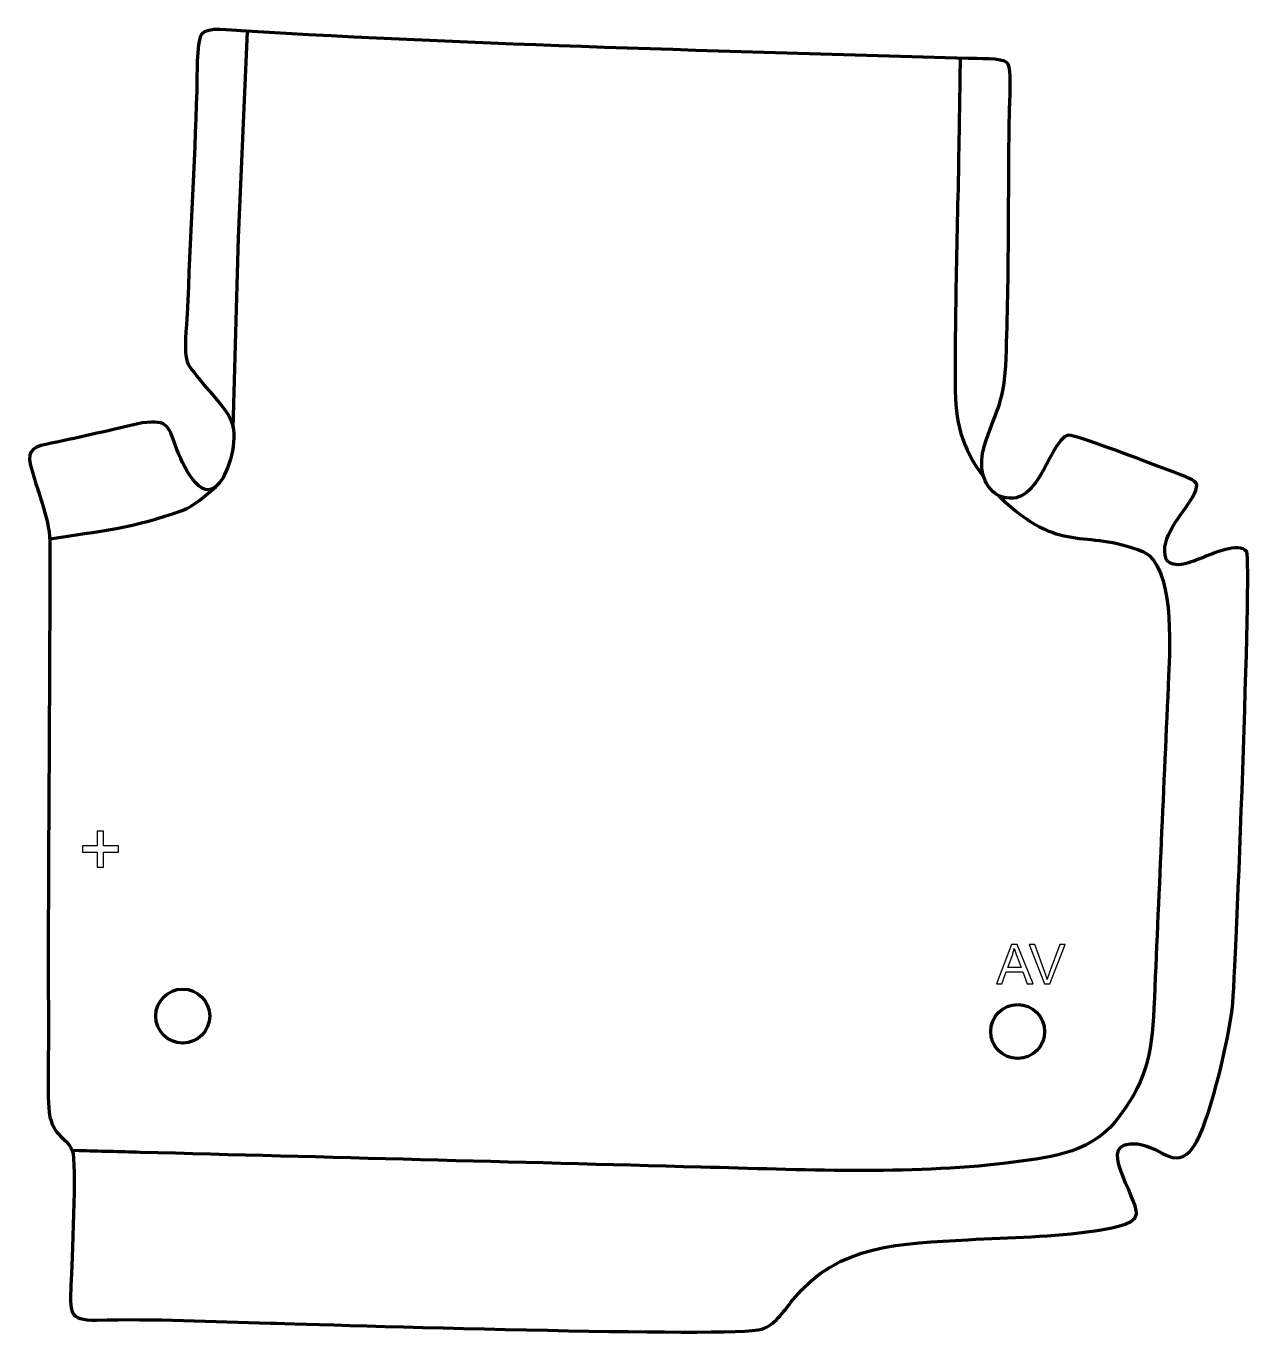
# Model space of a CAD drawing. Header units: millimetres. Extents: x -530 to 38, y 90 to 698.
import ezdxf

# ---------------------------------------------------------------- set-up
doc = ezdxf.new("R2010")
doc.units = ezdxf.units.MM
doc.header["$MEASUREMENT"] = 0
doc.layers.add('layer 2', color=7, linetype='Continuous')
doc.layers.add('layer 3', color=7, linetype='Continuous')

msp = doc.modelspace()

# ---------------------------------------------------------------- linework, layer by layer
at = {"layer": 'layer 2', "color": 142, "lineweight": 200}
for centre in [(-457.4587, 239.137), (-70.6375, 231.9933)]:
    msp.add_ellipse(centre, major_axis=(0, 12.5), ratio=1, dxfattribs=at)
at = {"layer": 'layer 2', "color": 142, "lineweight": 158}
for points, knots in [([(-434.133, 511.7097), (-434.133, 511.7097), (-431.6663, 599.7648), (-431.6663, 599.7648), (-431.6663, 599.7648), (-431.6663, 599.7648), (-427.4645, 695.3997), (-427.4645, 695.3997)], [0, 0, 0, 0, 0.33333333, 0.33333333, 0.33333333, 0.33333333, 1, 1, 1, 1]), ([(-97.2958, 682.9171), (-97.4364, 672.9468), (-97.577, 662.9764), (-97.7177, 653.0061), (-97.7177, 653.0061), (-98.3097, 612.5536), (-99.7313, 572.0173), (-99.6115, 531.5694), (-99.6115, 531.5694), (-99.5616, 514.7183), (-96.8872, 502.5326), (-86.3871, 489.0305)], [0, 0, 0, 0, 0.25, 0.25, 0.25, 0.25, 0.5, 0.5, 0.5, 0.5, 1, 1, 1, 1]), ([(-519.026, 460.326), (-496.3741, 463.7039), (-479.696, 465.3739), (-457.7416, 473.4564), (-457.7416, 473.4564), (-451.682, 475.6872), (-447.2237, 480.3004), (-442.1781, 484.3979)], [0, 0, 0, 0, 0.33333333, 0.33333333, 0.33333333, 0.33333333, 1, 1, 1, 1]), ([(-79.411, 480.1352), (-50.0898, 452.1362), (-40.8216, 465.6727), (-12.3931, 454.3029), (-12.3931, 454.3029), (1.9274, 447.4792), (-0.1957, 410.9033), (-0.701, 396.8269), (-0.701, 396.8269), (-2.9992, 345.4935), (-5.3276, 294.1668), (-7.487, 242.8255), (-7.487, 242.8255), (-8.414, 220.7745), (-11.505, 207.7534), (-25.4528, 190.1731), (-25.4528, 190.1731), (-38.5425, 174.6553), (-57.3836, 173.5937), (-76.0745, 170.9567), (-76.0745, 170.9567), (-120.8472, 165.6036), (-172.0904, 167.9584), (-217.3537, 169.1507), (-217.3537, 169.1507), (-303.9397, 171.4322), (-390.5256, 173.7134), (-477.1116, 175.9947), (-477.1116, 175.9947), (-486.621, 176.2453), (-496.1305, 176.4958), (-505.6399, 176.7464), (-505.6399, 176.7464), (-505.6399, 176.7464), (-508.6429, 176.8255), (-508.6429, 176.8255)], [0, 0, 0, 0, 0.1, 0.1, 0.1, 0.1, 0.2, 0.2, 0.2, 0.2, 0.3, 0.3, 0.3, 0.3, 0.4, 0.4, 0.4, 0.4, 0.5, 0.5, 0.5, 0.5, 0.6, 0.6, 0.6, 0.6, 0.7, 0.7, 0.7, 0.7, 0.8, 0.8, 0.8, 0.8, 1, 1, 1, 1])]:
    msp.add_open_spline(points, degree=3, knots=knots, dxfattribs=at)
at = {"layer": 'layer 2', "color": 142}
for points, knots in [([(-497.0889, 308.1843), (-497.0889, 308.1843), (-497.0889, 315.0988), (-497.0889, 315.0988), (-497.0889, 315.0988), (-497.0889, 315.0988), (-503.968, 315.0988), (-503.968, 315.0988), (-503.968, 315.0988), (-503.968, 315.0988), (-503.968, 317.9916), (-503.968, 317.9916), (-503.968, 317.9916), (-503.968, 317.9916), (-497.0889, 317.9916), (-497.0889, 317.9916), (-497.0889, 317.9916), (-497.0889, 317.9916), (-497.0889, 324.8707), (-497.0889, 324.8707), (-497.0889, 324.8707), (-497.0889, 324.8707), (-494.1608, 324.8707), (-494.1608, 324.8707), (-494.1608, 324.8707), (-494.1608, 324.8707), (-494.1608, 317.9916), (-494.1608, 317.9916), (-494.1608, 317.9916), (-494.1608, 317.9916), (-487.2816, 317.9916), (-487.2816, 317.9916), (-487.2816, 317.9916), (-487.2816, 317.9916), (-487.2816, 315.0988), (-487.2816, 315.0988), (-487.2816, 315.0988), (-487.2816, 315.0988), (-494.1608, 315.0988), (-494.1608, 315.0988), (-494.1608, 315.0988), (-494.1608, 315.0988), (-494.1608, 308.1843), (-494.1608, 308.1843), (-494.1608, 308.1843), (-494.1608, 308.1843), (-497.0889, 308.1843), (-497.0889, 308.1843)], [0, 0, 0, 0, 0.07692308, 0.07692308, 0.07692308, 0.07692308, 0.15384615, 0.15384615, 0.15384615, 0.15384615, 0.23076923, 0.23076923, 0.23076923, 0.23076923, 0.30769231, 0.30769231, 0.30769231, 0.30769231, 0.38461538, 0.38461538, 0.38461538, 0.38461538, 0.46153846, 0.46153846, 0.46153846, 0.46153846, 0.53846154, 0.53846154, 0.53846154, 0.53846154, 0.61538462, 0.61538462, 0.61538462, 0.61538462, 0.69230769, 0.69230769, 0.69230769, 0.69230769, 0.76923077, 0.76923077, 0.76923077, 0.76923077, 0.84615385, 0.84615385, 0.84615385, 0.84615385, 1, 1, 1, 1]), ([(-80.4652, 254.121), (-80.4652, 254.121), (-73.4887, 272.3074), (-73.4887, 272.3074), (-73.4887, 272.3074), (-73.4887, 272.3074), (-70.8428, 272.3074), (-70.8428, 272.3074), (-70.8428, 272.3074), (-70.8428, 272.3074), (-63.4387, 254.121), (-63.4387, 254.121), (-63.4387, 254.121), (-63.4387, 254.121), (-66.1777, 254.121), (-66.1777, 254.121), (-66.1777, 254.121), (-66.1777, 254.121), (-68.2817, 259.6328), (-68.2817, 259.6328), (-68.2817, 259.6328), (-68.2817, 259.6328), (-75.9398, 259.6328), (-75.9398, 259.6328), (-75.9398, 259.6328), (-75.9398, 259.6328), (-77.9125, 254.121), (-77.9125, 254.121), (-77.9125, 254.121), (-77.9125, 254.121), (-80.4652, 254.121), (-80.4652, 254.121)], [0, 0, 0, 0, 0.11111111, 0.11111111, 0.11111111, 0.11111111, 0.22222222, 0.22222222, 0.22222222, 0.22222222, 0.33333333, 0.33333333, 0.33333333, 0.33333333, 0.44444444, 0.44444444, 0.44444444, 0.44444444, 0.55555556, 0.55555556, 0.55555556, 0.55555556, 0.66666667, 0.66666667, 0.66666667, 0.66666667, 0.77777778, 0.77777778, 0.77777778, 0.77777778, 1, 1, 1, 1]), ([(-75.2328, 261.5886), (-75.2328, 261.5886), (-69.0352, 261.5886), (-69.0352, 261.5886), (-69.0352, 261.5886), (-69.0352, 261.5886), (-70.9317, 266.6305), (-70.9317, 266.6305), (-70.9317, 266.6305), (-71.5032, 268.163), (-71.935, 269.4287), (-72.2356, 270.4278), (-72.2356, 270.4278), (-72.4854, 269.2425), (-72.8198, 268.0783), (-73.2389, 266.9268), (-73.2389, 266.9268), (-73.2389, 266.9268), (-75.2328, 261.5886), (-75.2328, 261.5886)], [0, 0, 0, 0, 0.16666667, 0.16666667, 0.16666667, 0.16666667, 0.33333333, 0.33333333, 0.33333333, 0.33333333, 0.5, 0.5, 0.5, 0.5, 0.66666667, 0.66666667, 0.66666667, 0.66666667, 1, 1, 1, 1]), ([(-58.2317, 254.121), (-58.2317, 254.121), (-65.259, 272.3074), (-65.259, 272.3074), (-65.259, 272.3074), (-65.259, 272.3074), (-62.6513, 272.3074), (-62.6513, 272.3074), (-62.6513, 272.3074), (-62.6513, 272.3074), (-57.9269, 259.0909), (-57.9269, 259.0909), (-57.9269, 259.0909), (-57.5501, 258.0326), (-57.2284, 257.042), (-56.9744, 256.1149), (-56.9744, 256.1149), (-56.695, 257.1097), (-56.369, 258.1003), (-55.9965, 259.0909), (-55.9965, 259.0909), (-55.9965, 259.0909), (-51.0943, 272.3074), (-51.0943, 272.3074), (-51.0943, 272.3074), (-51.0943, 272.3074), (-48.639, 272.3074), (-48.639, 272.3074), (-48.639, 272.3074), (-48.639, 272.3074), (-55.7298, 254.121), (-55.7298, 254.121), (-55.7298, 254.121), (-55.7298, 254.121), (-58.2317, 254.121), (-58.2317, 254.121)], [0, 0, 0, 0, 0.1, 0.1, 0.1, 0.1, 0.2, 0.2, 0.2, 0.2, 0.3, 0.3, 0.3, 0.3, 0.4, 0.4, 0.4, 0.4, 0.5, 0.5, 0.5, 0.5, 0.6, 0.6, 0.6, 0.6, 0.7, 0.7, 0.7, 0.7, 0.8, 0.8, 0.8, 0.8, 1, 1, 1, 1])]:
    msp.add_open_spline(points, degree=3, knots=knots, dxfattribs=at)
at = {"layer": 'layer 3', "color": 242, "lineweight": 158}
msp.add_open_spline([(-93.5604, 682.8034), (-89.9598, 682.6936), (-77.7433, 683.1942), (-75.4618, 680.781), (-75.4618, 680.781), (-73.1012, 678.2842), (-74.4299, 660.9057), (-74.4941, 656.5722), (-74.4941, 656.5722), (-75.062, 618.193), (-74.5037, 578.6621), (-76.1714, 540.4716), (-76.1714, 540.4716), (-77.3485, 521.5479), (-81.1592, 519.4893), (-86.0936, 503.1259), (-86.0936, 503.1259), (-88.6012, 494.8101), (-87.5623, 485.034), (-79.411, 480.1352), (-79.411, 480.1352), (-69.3641, 476.5897), (-64.586, 482.3149), (-59.5934, 490.5802), (-59.5934, 490.5802), (-57.1589, 494.6106), (-51.7834, 507.504), (-47.1061, 508.2998), (-47.1061, 508.2998), (-44.1823, 508.7972), (2.2421, 491.1096), (8.5727, 488.4195), (8.5727, 488.4195), (13.515, 486.3194), (13.0534, 484.5199), (10.3484, 479.644), (10.3484, 479.644), (5.856, 471.546), (-5.2917, 460.7314), (-1.874, 450.8654), (-1.874, 450.8654), (1.6725, 445.5193), (10.3872, 449.8848), (14.9972, 451.5129), (14.9972, 451.5129), (19.5647, 453.2164), (31.8833, 459.1163), (35.5021, 454.212), (35.5021, 454.212), (37.8196, 449.3864), (30.4296, 259.7465), (28.888, 243.361), (28.888, 243.361), (26.664, 226.6151), (19.584, 195.9572), (12.4199, 180.9872), (12.4199, 180.9872), (3.2002, 165.5671), (-3.0039, 178.4352), (-15.121, 179.8724), (-15.121, 179.8724), (-35.9456, 182.3424), (-14.8754, 155.2494), (-15.6114, 147.4393), (-15.6114, 147.4393), (-16.1342, 141.8918), (-30.6882, 140.3329), (-34.9007, 139.6885), (-34.9007, 139.6885), (-54.3999, 136.7061), (-74.0751, 136.6723), (-93.6818, 135.5007), (-93.6818, 135.5007), (-124.3499, 133.7209), (-153.7692, 133.8092), (-174.7362, 107.7082), (-174.7362, 107.7082), (-179.7535, 101.4624), (-183.1172, 96.1271), (-189.0916, 94.0681), (-189.0916, 94.0681), (-201.9561, 90.0899), (-391.0525, 96.2265), (-416.8538, 96.8979), (-416.8538, 96.8979), (-443.7032, 97.606), (-470.5756, 98.9605), (-497.4347, 98.3181), (-497.4347, 98.3181), (-510.7915, 97.9987), (-509.5974, 102.271), (-509.2661, 114.665), (-509.2661, 114.665), (-508.9615, 124.0464), (-506.5193, 171.8802), (-508.6429, 176.8255), (-508.6429, 176.8255), (-511.61, 183.7351), (-518.7089, 183.3479), (-519.5563, 196.8039), (-519.5563, 196.8039), (-520.1852, 208.4709), (-519.612, 221.5995), (-519.6757, 233.5065), (-519.6757, 233.5065), (-519.9742, 289.3799), (-519.3688, 345.5651), (-519.1881, 401.4735), (-519.1881, 401.4735), (-519.1261, 420.7017), (-518.9315, 440.0182), (-518.962, 459.233), (-518.962, 459.233), (-519.4464, 470.3354), (-525.2166, 483.3963), (-527.9473, 494.2496), (-527.9473, 494.2496), (-529.9693, 502.2862), (-525.5505, 503.0927), (-518.3975, 504.5575), (-518.3975, 504.5575), (-504.1793, 507.4909), (-490.4275, 510.7891), (-476.3122, 513.9723), (-476.3122, 513.9723), (-463.4456, 515.7343), (-464.195, 512.1057), (-459.8986, 500.9186), (-459.8986, 500.9186), (-456.636, 493.135), (-447.6405, 473.424), (-438.7997, 488.5992), (-438.7997, 488.5992), (-434.709, 496.2474), (-431.3145, 509.8132), (-436.292, 517.6193), (-436.292, 517.6193), (-440.8991, 524.8445), (-453.0678, 536.6801), (-455.4236, 542.3845), (-455.4236, 542.3845), (-457.1212, 546.4951), (-455.6471, 559.4104), (-455.4319, 564.418), (-455.4319, 564.418), (-453.9535, 598.8011), (-452.0151, 633.5587), (-450.9702, 667.908), (-450.9702, 667.908), (-450.8139, 673.045), (-451.1581, 690.4591), (-448.7568, 693.9575), (-448.7568, 693.9575), (-446.131, 697.7827), (-434.8158, 695.8325), (-430.5078, 695.5783), (-430.5078, 695.5783), (-319.2305, 689.0124), (-205.0465, 686.2038), (-93.5604, 682.8034)], degree=3, knots=[0, 0, 0, 0, 0.02439024, 0.02439024, 0.02439024, 0.02439024, 0.04878049, 0.04878049, 0.04878049, 0.04878049, 0.07317073, 0.07317073, 0.07317073, 0.07317073, 0.09756098, 0.09756098, 0.09756098, 0.09756098, 0.12195122, 0.12195122, 0.12195122, 0.12195122, 0.14634146, 0.14634146, 0.14634146, 0.14634146, 0.17073171, 0.17073171, 0.17073171, 0.17073171, 0.19512195, 0.19512195, 0.19512195, 0.19512195, 0.2195122, 0.2195122, 0.2195122, 0.2195122, 0.24390244, 0.24390244, 0.24390244, 0.24390244, 0.26829268, 0.26829268, 0.26829268, 0.26829268, 0.29268293, 0.29268293, 0.29268293, 0.29268293, 0.31707317, 0.31707317, 0.31707317, 0.31707317, 0.34146341, 0.34146341, 0.34146341, 0.34146341, 0.36585366, 0.36585366, 0.36585366, 0.36585366, 0.3902439, 0.3902439, 0.3902439, 0.3902439, 0.41463415, 0.41463415, 0.41463415, 0.41463415, 0.43902439, 0.43902439, 0.43902439, 0.43902439, 0.46341463, 0.46341463, 0.46341463, 0.46341463, 0.48780488, 0.48780488, 0.48780488, 0.48780488, 0.51219512, 0.51219512, 0.51219512, 0.51219512, 0.53658537, 0.53658537, 0.53658537, 0.53658537, 0.56097561, 0.56097561, 0.56097561, 0.56097561, 0.58536585, 0.58536585, 0.58536585, 0.58536585, 0.6097561, 0.6097561, 0.6097561, 0.6097561, 0.63414634, 0.63414634, 0.63414634, 0.63414634, 0.65853659, 0.65853659, 0.65853659, 0.65853659, 0.68292683, 0.68292683, 0.68292683, 0.68292683, 0.70731707, 0.70731707, 0.70731707, 0.70731707, 0.73170732, 0.73170732, 0.73170732, 0.73170732, 0.75609756, 0.75609756, 0.75609756, 0.75609756, 0.7804878, 0.7804878, 0.7804878, 0.7804878, 0.80487805, 0.80487805, 0.80487805, 0.80487805, 0.82926829, 0.82926829, 0.82926829, 0.82926829, 0.85365854, 0.85365854, 0.85365854, 0.85365854, 0.87804878, 0.87804878, 0.87804878, 0.87804878, 0.90243902, 0.90243902, 0.90243902, 0.90243902, 0.92682927, 0.92682927, 0.92682927, 0.92682927, 0.95121951, 0.95121951, 0.95121951, 0.95121951, 1, 1, 1, 1], dxfattribs=at)

doc.saveas('drawing.dxf')
